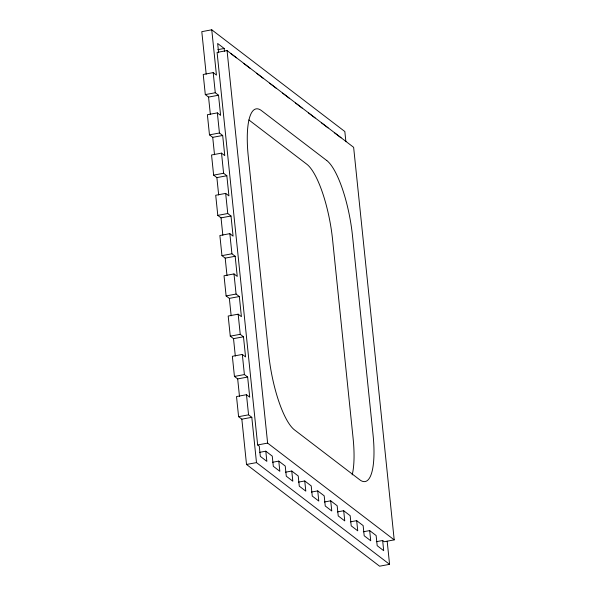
<?xml version="1.0" encoding="UTF-8"?>
<svg xmlns="http://www.w3.org/2000/svg" width="596" height="596" viewBox="0 0 596 596"><rect width="100%" height="100%" fill="white"/><g stroke="black" fill="none" stroke-linecap="round" stroke-linejoin="round"><path stroke-width="0.89" d="M345.889 141.699L344.838 131.537L211.759 29.8L201.798 31.663L206.186 74.18M217.838 49.654L224.185 48.477L224.469 51.249M376.307 541.697L382.647 540.512L384.241 541.727L394.202 539.872L353.637 147.324L227.054 50.556L217.086 52.411L257.651 444.959L259.275 446.195L260.325 456.365L266.852 461.349L265.801 451.187L259.454 452.371M211.759 29.8L216.437 75.096L213.197 72.615L203.229 74.47L205.307 94.6L208.555 97.081L210.351 114.469M205.307 94.6L215.275 92.745L218.523 95.226L220.602 115.356L217.354 112.875L207.393 114.73L209.472 134.86L212.72 137.341L214.515 154.729M208.555 97.081L218.523 95.226M209.472 134.86L219.432 133.005L222.68 135.486L224.759 155.616L221.518 153.135L211.55 154.99L213.629 175.127L216.877 177.608L218.672 194.989M212.72 137.341L222.68 135.486M213.629 175.127L223.597 173.265L226.845 175.745L228.924 195.875L225.675 193.395L215.715 195.257L217.793 215.387L221.034 217.868L222.837 235.249M216.877 177.608L226.845 175.745M217.793 215.387L227.754 213.524L231.002 216.005L233.081 236.135L229.84 233.654L219.872 235.517L221.95 255.647L225.199 258.128L226.994 275.516M221.034 217.868L231.002 216.005M221.95 255.647L231.918 253.784L235.167 256.265L237.245 276.402L233.997 273.922L224.029 275.777L226.115 295.907L229.356 298.387L231.159 315.776M225.199 258.128L235.167 256.265M226.115 295.907L236.076 294.051L239.324 296.532L241.402 316.662L238.162 314.181L228.194 316.036L230.272 336.166L233.52 338.647L235.316 356.035M229.356 298.387L239.324 296.532M230.272 336.166L240.24 334.311L243.481 336.792L245.567 356.922L242.319 354.441L232.351 356.296L234.437 376.426L237.677 378.914L239.473 396.295M233.52 338.647L243.481 336.792M234.437 376.426L244.397 374.571L247.645 377.052L249.724 397.182L246.476 394.701L236.515 396.563L238.594 416.693L241.842 419.174L246.52 464.463L379.6 566.2L389.568 564.337L387.177 541.235M237.677 378.914L247.645 377.052M238.594 416.693L248.562 414.831L251.803 417.312L256.489 462.608L389.568 564.337M241.842 419.174L251.803 417.312M257.651 444.959L267.619 443.096L394.202 539.872M246.52 464.463L256.489 462.608M272.439 462.295L278.779 461.11L285.238 466.05L286.289 476.211L292.815 481.203L291.764 471.034L285.424 472.218M298.41 482.142L304.75 480.965L311.209 485.896L312.259 496.066L318.785 501.05L317.735 490.888L311.388 492.072M324.373 501.996L330.713 500.811L337.172 505.751L338.223 515.913L344.749 520.904L343.698 510.735L337.358 511.919M350.344 521.843L356.684 520.666L363.143 525.597L364.193 535.767L370.719 540.751L369.669 530.589L363.322 531.774M224.185 48.477L217.659 43.486L218.613 52.731M230.645 53.409L236.441 57.842M243.622 63.34L250.149 68.324M256.608 73.263L263.134 78.247M269.593 83.187L276.119 88.178M282.579 93.11L289.097 98.102M295.556 103.041L302.083 108.025M308.542 112.964L315.068 117.948M321.527 122.888L328.053 127.879M334.512 132.811L341.031 137.803M248.89 119.952L306.851 164.265A63.191 17.142 79.4 0 1 332.568 239.54L353.078 438.015A63.191 17.142 79.4 0 1 352.176 474.9M265.801 451.187L272.26 456.126L273.311 466.288L279.829 471.28L278.779 461.11M291.764 471.034L298.224 475.973L299.274 486.142L305.8 491.126L304.75 480.965M317.735 490.888L324.194 495.827L325.245 505.989L331.763 510.981L330.713 500.811M343.698 510.735L350.157 515.674L351.208 525.843L357.734 530.827L356.684 520.666M369.669 530.589L376.128 535.528L377.179 545.69L383.697 550.682L382.647 540.512M227.054 50.556L267.619 443.096M213.197 72.615L215.275 92.745M217.354 112.875L219.432 133.005M221.518 153.135L223.597 173.265M225.675 193.395L227.754 213.524M229.84 233.654L231.918 253.784M233.997 273.922L236.076 294.051M238.162 314.181L240.24 334.311M242.319 354.441L244.397 374.571M246.476 394.701L248.562 414.831M326.787 160.547L261.48 110.625A63.191 17.142 79.4 0 0 248.249 156.13L268.759 354.598A63.191 17.142 79.4 0 0 294.476 429.88L359.775 479.802A63.191 17.142 79.4 0 0 373.007 434.298L352.497 235.822A63.191 17.142 79.4 0 0 326.787 160.547"/></g></svg>
